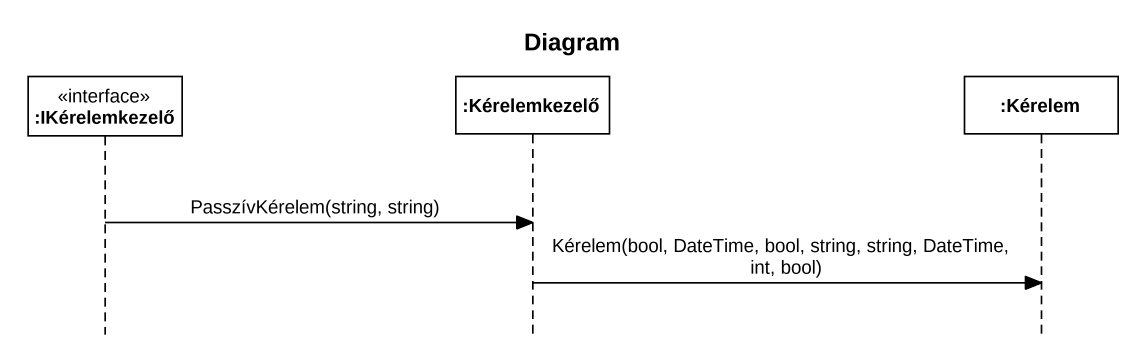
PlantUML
@startuml
title Diagram
hide footbox
participant ":IKérelemkezelő" as IKérelemkezelő <<interface>>
participant ":Kérelemkezelő" as Kérelemkezelő
participant ":Kérelem" as Kérelem

IKérelemkezelő -> Kérelemkezelő : PasszívKérelem(string, string)
Kérelemkezelő -> Kérelem : Kérelem(bool, DateTime, bool, string, string, DateTime, int, bool)
@enduml
